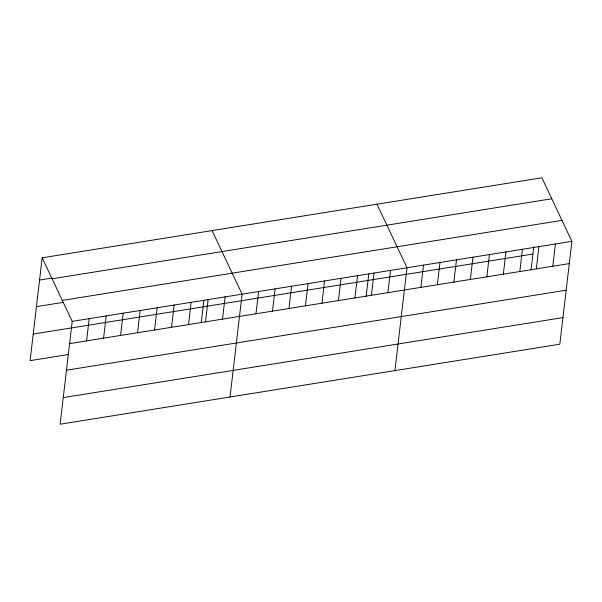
<?xml version="1.0" encoding="UTF-8"?>
<svg xmlns="http://www.w3.org/2000/svg" width="602" height="602" viewBox="0 0 602 602"><rect width="100%" height="100%" fill="white"/><g stroke="black" fill="none" stroke-linecap="round" stroke-linejoin="round"><path stroke-width="0.9" d="M42.178 257.799L72.21 321.363L60.132 424.207L559.822 344.201L571.9 241.357L541.868 177.793L42.178 257.799L30.1 360.643L68.553 354.488M86.583 340.89L89.201 318.639M103.574 338.173L106.193 315.922M120.566 335.449L123.177 313.198M137.557 332.733L140.168 310.481M154.541 330.009L157.16 307.757M171.532 327.292L174.144 305.041M188.524 324.568L191.135 302.317M201.241 322.807L203.867 300.451M205.515 321.852L208.126 299.6M222.499 319.128L225.118 296.876M230.024 397.004L242.102 294.16L212.077 230.604M255.978 313.77L258.597 291.518M272.473 311.129L275.084 288.877M288.96 308.487L291.571 286.236M305.447 305.846L308.066 283.602M321.942 303.212L324.553 280.961M338.429 300.571L341.041 278.32M354.917 297.93L357.535 275.678M366.144 296.402L368.77 274.053M371.411 295.289L374.023 273.037M387.899 292.647L390.51 270.396M394.92 370.599L407.005 267.755L376.972 204.198M420.881 287.365L423.492 265.121M437.368 284.731L439.979 262.48M453.855 282.09L456.474 259.838M470.35 279.448L472.961 257.197M486.837 276.807L489.449 254.556M503.325 274.166L505.943 251.914M519.819 271.525L522.431 249.273M531.039 269.997L533.771 246.737M536.307 268.883L538.918 246.632M552.794 266.242L555.413 243.998M39.566 280.05L52.088 278.049M52.088 278.779L551.778 198.773M62.299 300.39L561.99 220.377M36.444 306.651L63.27 302.354M72.21 321.363L571.9 241.357M33.223 334.05L532.913 254.044M69.599 343.614L569.289 263.608M66.476 370.207L566.158 290.202M63.255 397.606L562.945 317.6"/></g></svg>
